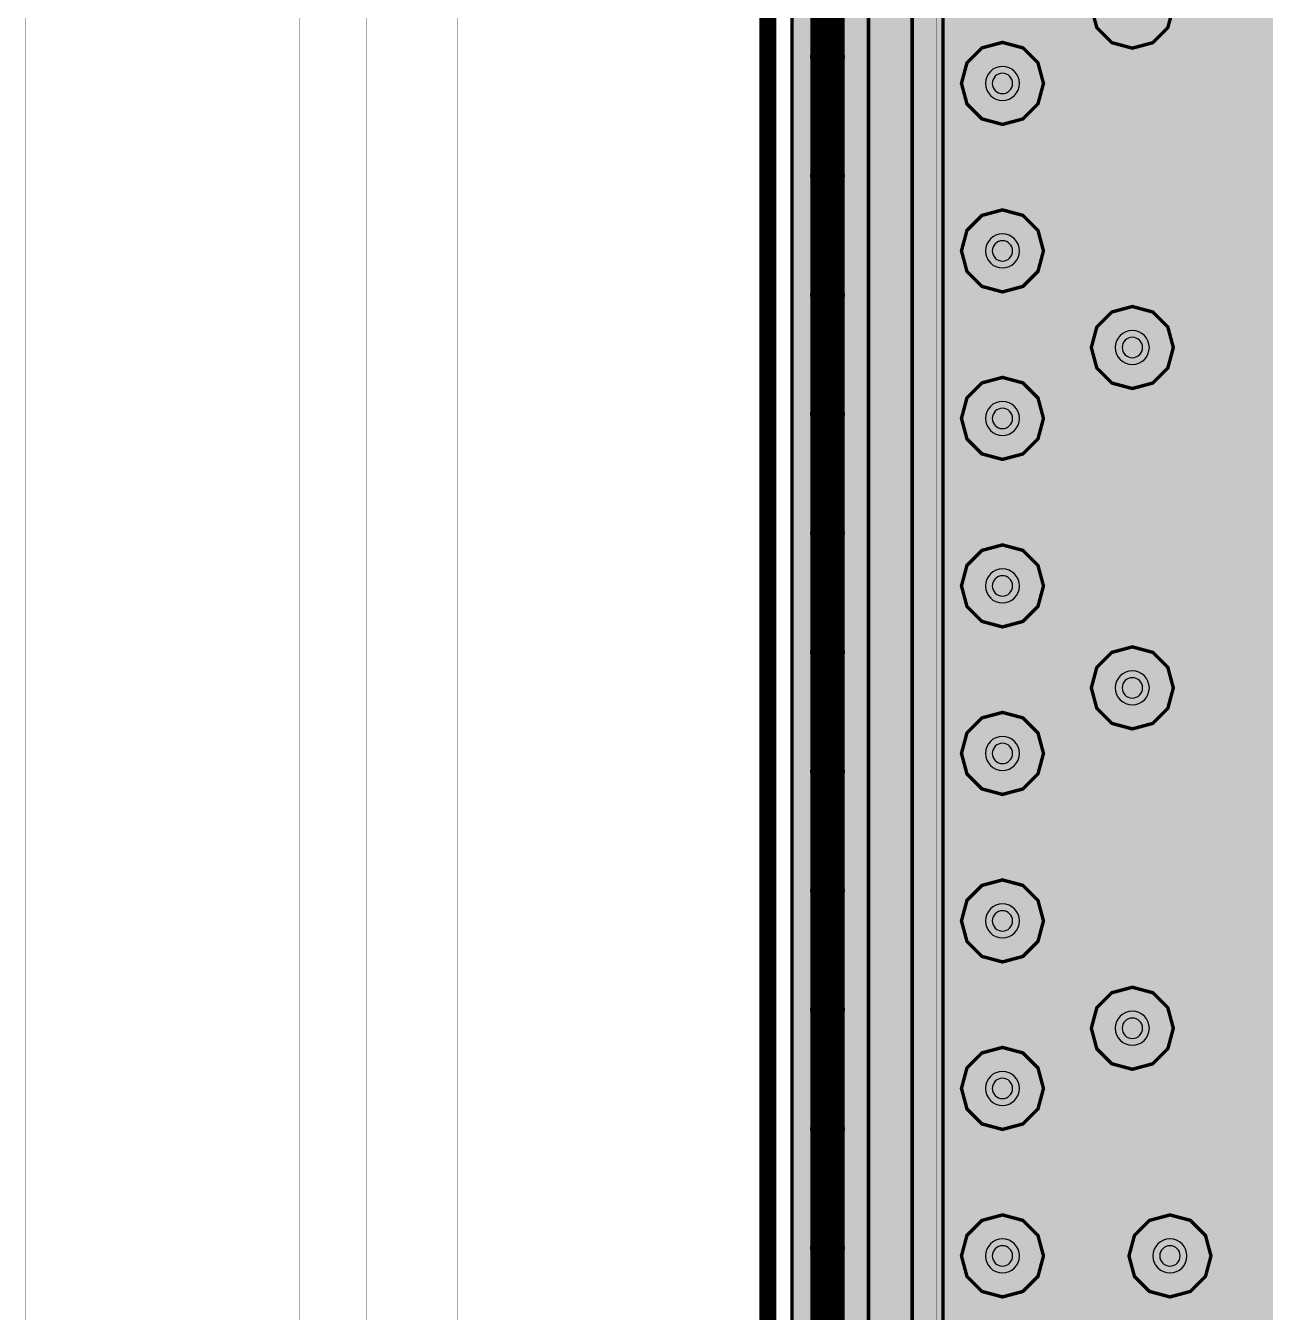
# Model space of a CAD drawing. Header units: millimetres. Extents: x -61 to 56, y -72 to 70.
# Drawn here: x -61.08 to -42.58, y -0.34 to 18.86 of the extents above; entities that cross this region are included whole.
import ezdxf

# ---------------------------------------------------------------- set-up
doc = ezdxf.new("R2010")
doc.units = ezdxf.units.MM
doc.header["$MEASUREMENT"] = 0
for name, color, linetype, true_color in [('02GND', 7, 'Continuous', 0x999966), ('03POWER', 7, 'Continuous', 0x008000), ('Board-Outline-Layer', 7, 'Continuous', 0xff00ff), ('Bottom-Layer', 7, 'Continuous', 0x0000ff), ('Hole-Layer', 7, 'Continuous', 0x222222), ('Multi-Layer', 7, 'Continuous', 0xc0c0c0), ('Top-Layer', 7, 'Continuous', 0xff0000)]:
    doc.layers.add(name, color=color, linetype=linetype, true_color=true_color)

msp = doc.modelspace()

# ---------------------------------------------------------------- hatches: boundary and pattern name
at = {"layer": '02GND'}
msp.add_hatch(color=256, dxfattribs=at).paths.add_polyline_path([(-49.642, 52.153), (49.642, 52.153), (49.642, -62.142), (-49.642, -62.142)])
at = {"layer": '03POWER'}
for points in [[(48.499, -56.042), (48.581, -56.348), (48.806, -56.572), (49.112, -56.654), (49.418, -56.571), (49.642, -56.346), (49.642, -62.142), (44.192, -62.142), (44.393, -61.957), (44.493, -61.703), (44.472, -61.43), (45.189, -61.704), (45.95, -61.804), (46.713, -61.727), (47.438, -61.475), (48.085, -61.064), (48.62, -60.514), (49.014, -59.855), (49.245, -59.123), (49.302, -58.358), (49.18, -57.601), (48.887, -56.892), (48.438, -56.269), (47.858, -55.767), (47.177, -55.412), (46.434, -55.224), (45.666, -55.212), (44.917, -55.378), (44.226, -55.712), (43.631, -56.196), (43.164, -56.805), (42.849, -57.504), (42.704, -58.258), (42.737, -59.024), (42.946, -59.763), (43.32, -60.433), (43.838, -60.999), (-43.362, -60.999), (-43.621, -61.056), (-43.831, -61.218), (-43.953, -61.453), (-43.964, -61.718), (-43.863, -61.963), (-43.667, -62.142), (-49.642, -62.142), (-49.642, -56.582), (-49.433, -56.797), (-49.148, -56.888), (-48.853, -56.832), (-49.162, -57.541), (-49.298, -58.303), (-49.253, -59.075), (-49.03, -59.816), (-48.641, -60.484), (-48.107, -61.044), (-47.458, -61.464), (-46.728, -61.722), (-45.959, -61.803), (-45.192, -61.703), (-44.469, -61.428), (-43.83, -60.992), (-43.31, -60.419), (-42.937, -59.741), (-42.732, -58.995), (-42.707, -58.222), (-42.861, -57.464), (-43.188, -56.763), (-43.668, -56.157), (-44.277, -55.679), (-44.979, -55.356), (-45.738, -55.205), (-46.511, -55.234), (-47.256, -55.443), (-47.932, -55.818), (-48.502, -56.341), (-48.5, -56.309), (-48.499, -56.277), (-48.499, 51.315), (-19.403, 51.315), (-19.629, 51.144), (-19.755, 50.889), (-19.751, 50.604), (-19.619, 50.352), (-19.388, 50.187), (-19.658, 49.977), (-19.773, 49.655), (-19.698, 49.322), (-19.455, 49.081), (-19.684, 48.858), (-19.769, 48.551), (-19.689, 48.242), (-19.463, 48.016), (-19.155, 47.934), (-18.847, 48.018), (-18.624, 48.246), (-18.545, 48.556), (-18.633, 48.863), (-18.864, 49.083), (-18.625, 49.324), (-18.551, 49.655), (-18.665, 49.975), (-18.931, 50.185), (-18.698, 50.349), (-18.565, 50.601), (-18.56, 50.887), (-18.685, 51.143), (-18.912, 51.315), (48.426, 51.315), (48.499, 51.242)], [(-38.803, 14.921), (-38.586, 15.049), (-38.44, 15.254), (-38.388, 15.5), (-38.44, 15.746), (-38.586, 15.951), (-38.803, 16.079), (-38.803, 28.716), (-36.173, 31.345), (-36.013, 31.073), (-35.739, 30.917), (-35.424, 30.918), (-35.151, 31.076), (-34.993, 31.349), (-34.992, 31.665), (-35.148, 31.939), (-35.42, 32.099), (-33.88, 33.638), (-33.802, 33.755), (-33.775, 33.892), (-33.775, 38.431), (-33.802, 38.568), (-33.88, 38.684), (-34.114, 38.918), (-33.866, 39.163), (-33.791, 39.504), (-33.915, 39.83), (-34.197, 40.035), (-34.545, 40.053), (-34.847, 39.878), (-35.004, 39.567), (-34.966, 39.221), (-38.918, 39.221), (-38.872, 39.515), (-38.972, 39.797), (-39.193, 39.998), (-39.482, 40.07), (-39.771, 39.998), (-39.992, 39.797), (-40.091, 39.515), (-40.046, 39.221), (-43.998, 39.221), (-43.952, 39.515), (-44.052, 39.797), (-44.273, 39.998), (-44.562, 40.07), (-44.851, 39.998), (-45.072, 39.797), (-45.171, 39.515), (-45.126, 39.221), (-46.283, 39.221), (-46.42, 39.193), (-46.536, 39.116), (-47.743, 37.909), (-47.821, 37.792), (-47.848, 37.655), (-47.848, -24.451), (-47.821, -24.588), (-47.743, -24.704), (-46.326, -26.121), (-46.21, -26.198), (-46.073, -26.226), (-40.603, -26.226), (-40.466, -26.198), (-40.35, -26.121), (-38.908, -24.678), (-38.83, -24.562), (-38.803, -24.425), (-38.803, -21.084), (-38.42, -20.934), (-38.109, -20.664), (-37.907, -20.305), (-37.837, -19.9), (-37.907, -19.495), (-38.109, -19.136), (-38.42, -18.866), (-38.803, -18.716)], [(-47.388, -24.408), (-47.388, -21.108), (-45.815, -21.108), (-45.636, -21.06), (-45.505, -20.929), (-45.457, -20.75), (-45.457, -19.05), (-45.505, -18.871), (-45.636, -18.74), (-45.815, -18.692), (-47.388, -18.692), (-47.388, 37.613), (-46.241, 38.761), (-34.607, 38.761), (-34.235, 38.389), (-34.235, 34.967), (-34.579, 34.964), (-34.867, 34.776), (-35.008, 34.463), (-34.958, 34.123), (-34.733, 33.863), (-34.403, 33.766), (-38.87, 29.299), (-38.947, 29.597), (-39.16, 29.819), (-39.454, 29.91), (-39.755, 29.846), (-39.987, 29.645), (-40.091, 29.355), (-40.042, 29.052), (-39.852, 28.81), (-39.568, 28.692), (-39.262, 28.727), (-39.262, 16.053), (-39.517, 15.827), (-39.612, 15.5), (-39.517, 15.173), (-39.262, 14.947), (-39.262, 9.55), (-39.554, 9.586), (-39.829, 9.483), (-40.024, 9.263), (-40.094, 8.978), (-40.024, 8.693), (-39.829, 8.474), (-39.554, 8.37), (-39.262, 8.407), (-39.262, 4.47), (-39.554, 4.506), (-39.829, 4.403), (-40.024, 4.183), (-40.094, 3.898), (-40.024, 3.613), (-39.829, 3.394), (-39.554, 3.29), (-39.262, 3.327), (-39.262, -0.61), (-39.554, -0.574), (-39.829, -0.677), (-40.024, -0.897), (-40.094, -1.182), (-40.024, -1.467), (-39.829, -1.686), (-39.554, -1.79), (-39.262, -1.753), (-39.262, -5.801), (-39.575, -5.673), (-39.909, -5.731), (-40.16, -5.957), (-40.254, -6.282), (-40.16, -6.607), (-39.909, -6.833), (-39.575, -6.891), (-39.262, -6.763), (-39.262, -8.205), (-39.576, -8.073), (-39.911, -8.128), (-40.165, -8.354), (-40.26, -8.681), (-40.165, -9.007), (-39.911, -9.233), (-39.576, -9.289), (-39.262, -9.157), (-39.262, -10.77), (-39.587, -10.739), (-39.881, -10.878), (-40.063, -11.149), (-40.08, -11.474), (-40.536, -11.255), (-41.039, -11.193), (-41.535, -11.296), (-41.971, -11.553), (-42.303, -11.936), (-42.494, -12.405), (-42.524, -12.911), (-42.39, -13.4), (-42.107, -13.82), (-41.704, -14.126), (-41.224, -14.288), (-40.718, -14.287), (-40.238, -14.124), (-39.837, -13.815), (-39.555, -13.394), (-39.424, -12.905), (-39.456, -12.399), (-39.649, -11.931), (-39.454, -11.953), (-39.262, -11.913), (-39.262, -15.85), (-39.369, -15.82), (-39.479, -15.81), (-39.714, -15.333), (-40.095, -14.963), (-40.578, -14.743), (-41.108, -14.698), (-41.621, -14.833), (-42.06, -15.132), (-42.372, -15.562), (-42.522, -16.072), (-42.492, -16.602), (-42.286, -17.091), (-41.927, -17.483), (-41.457, -17.731), (-40.932, -17.808), (-40.411, -17.703), (-39.956, -17.429), (-39.619, -17.019), (-39.439, -17.033), (-39.262, -16.993), (-39.262, -18.712), (-39.654, -18.857), (-39.973, -19.126), (-40.181, -19.489), (-40.253, -19.9), (-40.181, -20.311), (-39.973, -20.674), (-39.654, -20.943), (-39.262, -21.088), (-39.262, -24.383), (-39.619, -24.739), (-39.519, -24.222), (-39.598, -23.702), (-39.845, -23.237), (-40.233, -22.881), (-40.717, -22.674), (-41.242, -22.641), (-41.749, -22.784), (-42.179, -23.088), (-42.483, -23.518), (-42.626, -24.025), (-42.593, -24.55), (-42.387, -25.035), (-42.031, -25.423), (-41.566, -25.67), (-41.045, -25.748), (-40.528, -25.648), (-40.645, -25.766), (-46.031, -25.766)], [(-45.174, 19.138), (-45.092, 18.832), (-44.868, 18.608), (-44.562, 18.526), (-44.256, 18.608), (-44.032, 18.832), (-43.95, 19.138), (-44.032, 19.444), (-44.256, 19.668), (-44.562, 19.75), (-44.868, 19.668), (-45.092, 19.444)], [(-47.112, 18), (-47.03, 17.694), (-46.806, 17.47), (-46.5, 17.388), (-46.194, 17.47), (-45.97, 17.694), (-45.888, 18), (-45.97, 18.306), (-46.194, 18.53), (-46.5, 18.612), (-46.806, 18.53), (-47.03, 18.306)], [(-47.112, 15.5), (-47.03, 15.194), (-46.806, 14.97), (-46.5, 14.888), (-46.194, 14.97), (-45.97, 15.194), (-45.888, 15.5), (-45.97, 15.806), (-46.194, 16.03), (-46.5, 16.112), (-46.806, 16.03), (-47.03, 15.806)], [(-45.174, 14.058), (-45.092, 13.752), (-44.868, 13.528), (-44.562, 13.446), (-44.256, 13.528), (-44.032, 13.752), (-43.95, 14.058), (-44.032, 14.364), (-44.256, 14.588), (-44.562, 14.67), (-44.868, 14.588), (-45.092, 14.364)], [(-47.112, 13), (-47.03, 12.694), (-46.806, 12.47), (-46.5, 12.388), (-46.194, 12.47), (-45.97, 12.694), (-45.888, 13), (-45.97, 13.306), (-46.194, 13.53), (-46.5, 13.612), (-46.806, 13.53), (-47.03, 13.306)], [(-47.112, 10.5), (-47.03, 10.194), (-46.806, 9.97), (-46.5, 9.888), (-46.194, 9.97), (-45.97, 10.194), (-45.888, 10.5), (-45.97, 10.806), (-46.194, 11.03), (-46.5, 11.112), (-46.806, 11.03), (-47.03, 10.806)], [(-45.174, 8.978), (-45.092, 8.672), (-44.868, 8.448), (-44.562, 8.366), (-44.256, 8.448), (-44.032, 8.672), (-43.95, 8.978), (-44.032, 9.284), (-44.256, 9.508), (-44.562, 9.59), (-44.868, 9.508), (-45.092, 9.284)], [(-47.112, 8), (-47.03, 7.694), (-46.806, 7.47), (-46.5, 7.388), (-46.194, 7.47), (-45.97, 7.694), (-45.888, 8), (-45.97, 8.306), (-46.194, 8.53), (-46.5, 8.612), (-46.806, 8.53), (-47.03, 8.306)], [(-47.112, 5.5), (-47.03, 5.194), (-46.806, 4.97), (-46.5, 4.888), (-46.194, 4.97), (-45.97, 5.194), (-45.888, 5.5), (-45.97, 5.806), (-46.194, 6.03), (-46.5, 6.112), (-46.806, 6.03), (-47.03, 5.806)], [(-45.174, 3.898), (-45.092, 3.592), (-44.868, 3.368), (-44.562, 3.286), (-44.256, 3.368), (-44.032, 3.592), (-43.95, 3.898), (-44.032, 4.204), (-44.256, 4.428), (-44.562, 4.51), (-44.868, 4.428), (-45.092, 4.204)], [(-47.112, 3), (-47.03, 2.694), (-46.806, 2.47), (-46.5, 2.388), (-46.194, 2.47), (-45.97, 2.694), (-45.888, 3), (-45.97, 3.306), (-46.194, 3.53), (-46.5, 3.612), (-46.806, 3.53), (-47.03, 3.306)], [(-47.112, 0.5), (-47.03, 0.194), (-46.806, -0.03), (-46.5, -0.112), (-46.194, -0.03), (-45.97, 0.194), (-45.888, 0.5), (-45.97, 0.806), (-46.194, 1.03), (-46.5, 1.112), (-46.806, 1.03), (-47.03, 0.806)], [(-44.612, 0.5), (-44.53, 0.194), (-44.306, -0.03), (-44, -0.112), (-43.694, -0.03), (-43.47, 0.194), (-43.388, 0.5), (-43.47, 0.806), (-43.694, 1.03), (-44, 1.112), (-44.306, 1.03), (-44.53, 0.806)]]:
    msp.add_hatch(color=256, dxfattribs=at).paths.add_polyline_path(points)
at = {"layer": 'Bottom-Layer'}
msp.add_hatch(color=256, dxfattribs=at).paths.add_polyline_path([(-49.642, -62.142), (-49.642, 52.153), (49.642, 52.153), (49.642, -62.142)])
at = {"layer": 'Top-Layer'}
msp.add_hatch(color=256, dxfattribs=at).paths.add_polyline_path([(-49.642, -62.142), (-49.642, 52.153), (49.642, 52.153), (49.642, -62.142)])

# ---------------------------------------------------------------- linework, layer by layer
at = {"layer": '02GND'}
for points, const_width in [([(-55.987, -65.689), (-55.987, 65.092), (56.11, 65.092), (56.11, -65.689)], 0.00508), ([(-49.642, 52.153), (49.642, 52.153), (49.642, -62.142), (-49.642, -62.142)], 0.0508)]:
    msp.add_lwpolyline(points, close=True, dxfattribs=dict(at, const_width=const_width))
at = {"layer": '03POWER'}
for points, const_width in [([(-61.075, -68.281), (-61.075, 70.393), (53.654, 70.393), (53.654, -68.281)], 0.00508), ([(-40.603, -25.867), (-46.073, -25.867), (-47.49, -24.451), (-47.49, 37.655), (-46.283, 38.862), (-34.565, 38.862), (-34.133, 38.431), (-34.133, 33.892), (-39.161, 28.864), (-39.161, -24.425)], 0.00508), ([(-45.174, 19.138), (-45.092, 18.832), (-44.868, 18.608), (-44.562, 18.526), (-44.256, 18.608), (-44.032, 18.832), (-43.95, 19.138), (-44.032, 19.444), (-44.256, 19.668), (-44.562, 19.75), (-44.868, 19.668), (-45.092, 19.444)], 0.0508), ([(-47.112, 18), (-47.03, 17.694), (-46.806, 17.47), (-46.5, 17.388), (-46.194, 17.47), (-45.97, 17.694), (-45.888, 18), (-45.97, 18.306), (-46.194, 18.53), (-46.5, 18.612), (-46.806, 18.53), (-47.03, 18.306)], 0.0508), ([(-47.112, 15.5), (-47.03, 15.194), (-46.806, 14.97), (-46.5, 14.888), (-46.194, 14.97), (-45.97, 15.194), (-45.888, 15.5), (-45.97, 15.806), (-46.194, 16.03), (-46.5, 16.112), (-46.806, 16.03), (-47.03, 15.806)], 0.0508), ([(-45.174, 14.058), (-45.092, 13.752), (-44.868, 13.528), (-44.562, 13.446), (-44.256, 13.528), (-44.032, 13.752), (-43.95, 14.058), (-44.032, 14.364), (-44.256, 14.588), (-44.562, 14.67), (-44.868, 14.588), (-45.092, 14.364)], 0.0508), ([(-47.112, 13), (-47.03, 12.694), (-46.806, 12.47), (-46.5, 12.388), (-46.194, 12.47), (-45.97, 12.694), (-45.888, 13), (-45.97, 13.306), (-46.194, 13.53), (-46.5, 13.612), (-46.806, 13.53), (-47.03, 13.306)], 0.0508), ([(-47.112, 10.5), (-47.03, 10.194), (-46.806, 9.97), (-46.5, 9.888), (-46.194, 9.97), (-45.97, 10.194), (-45.888, 10.5), (-45.97, 10.806), (-46.194, 11.03), (-46.5, 11.112), (-46.806, 11.03), (-47.03, 10.806)], 0.0508), ([(-45.174, 8.978), (-45.092, 8.672), (-44.868, 8.448), (-44.562, 8.366), (-44.256, 8.448), (-44.032, 8.672), (-43.95, 8.978), (-44.032, 9.284), (-44.256, 9.508), (-44.562, 9.59), (-44.868, 9.508), (-45.092, 9.284)], 0.0508), ([(-47.112, 8), (-47.03, 7.694), (-46.806, 7.47), (-46.5, 7.388), (-46.194, 7.47), (-45.97, 7.694), (-45.888, 8), (-45.97, 8.306), (-46.194, 8.53), (-46.5, 8.612), (-46.806, 8.53), (-47.03, 8.306)], 0.0508), ([(-47.112, 5.5), (-47.03, 5.194), (-46.806, 4.97), (-46.5, 4.888), (-46.194, 4.97), (-45.97, 5.194), (-45.888, 5.5), (-45.97, 5.806), (-46.194, 6.03), (-46.5, 6.112), (-46.806, 6.03), (-47.03, 5.806)], 0.0508), ([(-45.174, 3.898), (-45.092, 3.592), (-44.868, 3.368), (-44.562, 3.286), (-44.256, 3.368), (-44.032, 3.592), (-43.95, 3.898), (-44.032, 4.204), (-44.256, 4.428), (-44.562, 4.51), (-44.868, 4.428), (-45.092, 4.204)], 0.0508), ([(-47.112, 3), (-47.03, 2.694), (-46.806, 2.47), (-46.5, 2.388), (-46.194, 2.47), (-45.97, 2.694), (-45.888, 3), (-45.97, 3.306), (-46.194, 3.53), (-46.5, 3.612), (-46.806, 3.53), (-47.03, 3.306)], 0.0508), ([(-47.112, 0.5), (-47.03, 0.194), (-46.806, -0.03), (-46.5, -0.112), (-46.194, -0.03), (-45.97, 0.194), (-45.888, 0.5), (-45.97, 0.806), (-46.194, 1.03), (-46.5, 1.112), (-46.806, 1.03), (-47.03, 0.806)], 0.0508), ([(-44.612, 0.5), (-44.53, 0.194), (-44.306, -0.03), (-44, -0.112), (-43.694, -0.03), (-43.47, 0.194), (-43.388, 0.5), (-43.47, 0.806), (-43.694, 1.03), (-44, 1.112), (-44.306, 1.03), (-44.53, 0.806)], 0.0508)]:
    msp.add_lwpolyline(points, close=True, dxfattribs=dict(at, const_width=const_width))
for points, const_width in [([(-48.499, -56.277), (-48.499, 51.315)], 0.0508), ([(-47.848, 37.655), (-47.848, -24.451)], 0.0508), ([(-47.388, -18.692), (-47.388, 37.613)], 0.0508), ([(-49.111, 20.177), (-49.111, 18.399)], 0.508), ([(-49.111, 18.399), (-49.111, 16.621)], 0.508), ([(-49.111, 16.621), (-49.111, 14.843)], 0.508), ([(-49.111, 14.843), (-49.111, 13.065)], 0.508), ([(-49.111, 13.065), (-49.111, 11.287)], 0.508), ([(-49.111, 11.287), (-49.111, 9.509)], 0.508), ([(-49.111, 9.509), (-49.111, 7.731)], 0.508), ([(-49.111, 7.731), (-49.111, 5.953)], 0.508), ([(-49.111, 5.953), (-49.111, 4.175)], 0.508), ([(-49.111, 4.175), (-49.111, 2.397)], 0.508), ([(-49.111, 2.397), (-49.111, 0.619)], 0.508), ([(-49.111, 0.619), (-49.111, -1.159)], 0.508)]:
    msp.add_lwpolyline(points, dxfattribs=dict(at, const_width=const_width))
at = {"layer": 'Board-Outline-Layer', "const_width": 0.254}
msp.add_lwpolyline([(-50, -62.5), (-50, 62.5), (50, 62.5), (50, -62.5)], close=True, dxfattribs=at)
at = {"layer": 'Bottom-Layer'}
for points, const_width in [([(-54.628, -65.079), (-54.628, 58.07), (53.522, 58.07), (53.522, -65.079)], 0.00508), ([(-49.642, -62.142), (-49.642, 52.153), (49.642, 52.153), (49.642, -62.142)], 0.0508)]:
    msp.add_lwpolyline(points, close=True, dxfattribs=dict(at, const_width=const_width))
at = {"layer": 'Hole-Layer'}
for points in [[(-49.264, 18.399, 1), (-48.959, 18.399, 1)], [(-49.264, 16.621, 1), (-48.959, 16.621, 1)], [(-49.264, 14.843, 1), (-48.959, 14.843, 1)], [(-44.714, 14.058, 1), (-44.409, 14.058, 1)], [(-49.264, 13.065, 1), (-48.959, 13.065, 1)], [(-49.264, 11.287, 1), (-48.959, 11.287, 1)], [(-49.264, 9.509, 1), (-48.959, 9.509, 1)], [(-44.714, 8.978, 1), (-44.409, 8.978, 1)], [(-49.264, 7.731, 1), (-48.959, 7.731, 1)], [(-49.264, 5.953, 1), (-48.959, 5.953, 1)], [(-49.264, 4.175, 1), (-48.959, 4.175, 1)], [(-44.714, 3.898, 1), (-44.409, 3.898, 1)], [(-49.264, 2.397, 1), (-48.959, 2.397, 1)], [(-49.264, 0.619, 1), (-48.959, 0.619, 1)]]:
    msp.add_lwpolyline(points, format="xyb", close=True, dxfattribs=at)
for points in [[(-46.652, 18, 1), (-46.348, 18), (-46.348, 18, 1), (-46.652, 18)], [(-46.652, 15.5, 1), (-46.348, 15.5), (-46.348, 15.5, 1), (-46.652, 15.5)], [(-46.652, 13, 1), (-46.348, 13), (-46.348, 13, 1), (-46.652, 13)], [(-46.652, 10.5, 1), (-46.348, 10.5), (-46.348, 10.5, 1), (-46.652, 10.5)], [(-46.652, 8, 1), (-46.348, 8), (-46.348, 8, 1), (-46.652, 8)], [(-46.652, 5.5, 1), (-46.348, 5.5), (-46.348, 5.5, 1), (-46.652, 5.5)], [(-46.652, 3, 1), (-46.348, 3), (-46.348, 3, 1), (-46.652, 3)], [(-46.652, 0.5, 1), (-46.348, 0.5), (-46.348, 0.5, 1), (-46.652, 0.5)], [(-44.152, 0.5, 1), (-43.848, 0.5), (-43.848, 0.5, 1), (-44.152, 0.5)]]:
    msp.add_lwpolyline(points, format="xyb", dxfattribs=at)
at = {"layer": 'Multi-Layer'}
for points in [[(-49.365, 18.399, 1), (-48.857, 18.399, 1)], [(-46.754, 18, 1), (-46.246, 18, 1)], [(-49.365, 16.621, 1), (-48.857, 16.621, 1)], [(-46.754, 15.5, 1), (-46.246, 15.5, 1)], [(-49.365, 14.843, 1), (-48.857, 14.843, 1)], [(-44.816, 14.058, 1), (-44.308, 14.058, 1)], [(-49.365, 13.065, 1), (-48.857, 13.065, 1)], [(-46.754, 13, 1), (-46.246, 13, 1)], [(-49.365, 11.287, 1), (-48.857, 11.287, 1)], [(-46.754, 10.5, 1), (-46.246, 10.5, 1)], [(-49.365, 9.509, 1), (-48.857, 9.509, 1)], [(-44.816, 8.978, 1), (-44.308, 8.978, 1)], [(-46.754, 8, 1), (-46.246, 8, 1)], [(-49.365, 7.731, 1), (-48.857, 7.731, 1)], [(-49.365, 5.953, 1), (-48.857, 5.953, 1)], [(-46.754, 5.5, 1), (-46.246, 5.5, 1)], [(-49.365, 4.175, 1), (-48.857, 4.175, 1)], [(-44.816, 3.898, 1), (-44.308, 3.898, 1)], [(-46.754, 3, 1), (-46.246, 3, 1)], [(-49.365, 2.397, 1), (-48.857, 2.397, 1)], [(-49.365, 0.619, 1), (-48.857, 0.619, 1)], [(-46.754, 0.5, 1), (-46.246, 0.5, 1)], [(-44.254, 0.5, 1), (-43.746, 0.5, 1)]]:
    msp.add_lwpolyline(points, format="xyb", close=True, dxfattribs=at)
at = {"layer": 'Top-Layer'}
for points, const_width in [([(-56.996, -72.447), (-56.996, 55.439), (53.522, 55.439), (53.522, -72.447)], 0.00508), ([(-49.642, -62.142), (-49.642, 52.153), (49.642, 52.153), (49.642, -62.142)], 0.0508)]:
    msp.add_lwpolyline(points, close=True, dxfattribs=dict(at, const_width=const_width))

doc.saveas('drawing.dxf')
